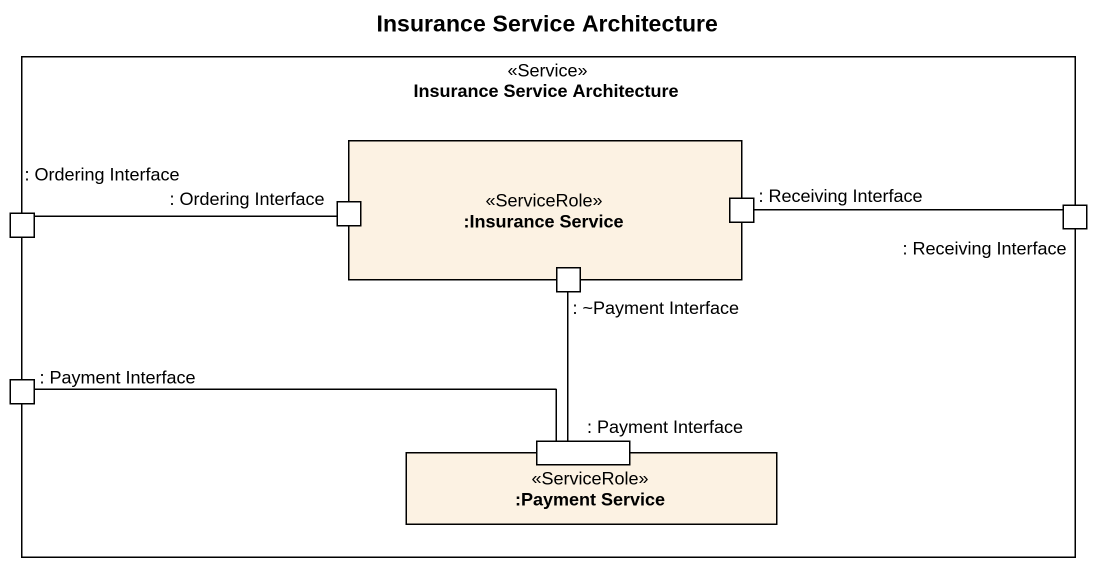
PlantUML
@startuml
title Insurance Service Architecture
rectangle "Insurance Service Architecture" as Insurance_Service <<Service>> {
  rectangle ":Insurance Service" as Insurance_Service_2 <<ServiceRole>> {
    port ": Ordering Interface" as Ordering_Interface_2
    port ": Receiving Interface" as Receiving_Interface
    port ": ~Payment Interface" as Payment_Interface
  }
  port ": Ordering Interface" as Ordering_Interface
  port ": Receiving Interface" as Receiving_Interface_2
  port ": Payment Interface" as Payment_Interface_2
  rectangle ":Payment Service" as Payment_Service <<ServiceRole>> {
    port ": Payment Interface" as Payment_Interface_3
  }
}
Ordering_Interface_2 -left- Ordering_Interface
Receiving_Interface -right- Receiving_Interface_2
Payment_Interface_3 -up- Payment_Interface
Payment_Interface_3 -left- Payment_Interface_2
@enduml
